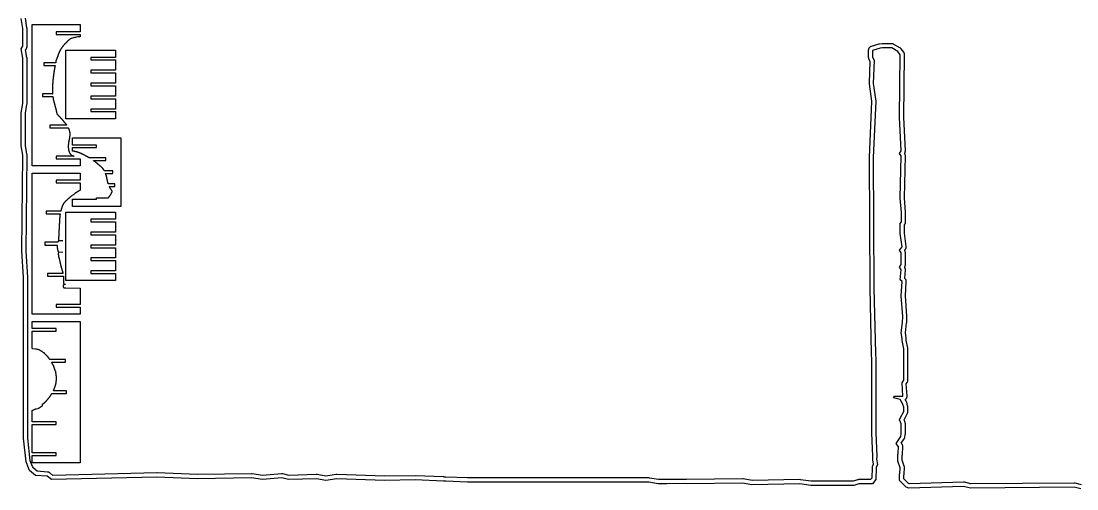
# Model space of a CAD drawing. Header units: metres. Extents: x 482 to 5519, y 355 to 1981.
# Drawn here: x 490 to 1741, y 418 to 973 of the extents above; entities that cross this region are included whole.
import ezdxf

# ---------------------------------------------------------------- set-up
doc = ezdxf.new("R2010")
doc.units = ezdxf.units.M
for name, color, linetype in [('PLACED', 7, 'Continuous'), ('SHEET', 7, 'Continuous'), ('USABLE', 7, 'Continuous')]:
    doc.layers.add(name, color=color, linetype=linetype)

msp = doc.modelspace()

# ---------------------------------------------------------------- linework, layer by layer
at = {"layer": 'PLACED'}
for points in [[(503, 801.1), (503, 968.7), (560, 968.7), (560, 960.3), (531.5, 960.3), (531.5, 957.2), (560, 957.2), (560, 954.4), (559, 954.4), (557.1, 954.1), (555.7, 953.9), (554.3, 953.6), (553.3, 953.4), (552.4, 953.2), (551.5, 952.9), (550.5, 952.7), (549.8, 952.4), (549.2, 952.2), (548.7, 952), (548.3, 951.7), (547.9, 951.5), (547.5, 951.2), (547.2, 951), (546.9, 950.8), (546.6, 950.5), (546.4, 950.3), (546.1, 950), (545.9, 949.8), (545.6, 949.6), (545.4, 949.3), (545.1, 949.1), (544.9, 948.8), (544.6, 948.6), (544.4, 948.4), (544.1, 948.1), (543.9, 947.9), (543.6, 947.6), (543.4, 947.4), (543.2, 947.2), (542.9, 946.9), (542.7, 946.7), (542.5, 946.4), (542.2, 946.2), (542, 946), (541.8, 945.7), (541.6, 945.5), (541.4, 945.2), (541.2, 945), (540.9, 944.8), (540.7, 944.5), (540.5, 944.3), (540.3, 944), (540.1, 943.8), (539.9, 943.6), (539.7, 943.3), (539.5, 943.1), (539.3, 942.8), (539.1, 942.6), (539, 942.4), (538.8, 942.1), (538.6, 941.9), (538.4, 941.6), (538.2, 941.4), (538.1, 941.2), (537.9, 940.9), (537.7, 940.7), (537.5, 940.4), (537.4, 940.2), (537.2, 940), (537, 939.7), (536.9, 939.5), (536.7, 939.2), (536.6, 939), (536.4, 938.8), (536.3, 938.5), (536.2, 938.3), (536.1, 938), (536, 937.8), (535.8, 937.6), (535.7, 937.3), (535.6, 937.1), (535.5, 936.8), (535.4, 936.6), (535.3, 936.4), (535.2, 936.1), (535.1, 935.9), (535, 935.6), (534.9, 935.4), (534.8, 935.2), (534.7, 934.9), (534.6, 934.7), (534.5, 934.4), (534.4, 934.2), (534.3, 934), (534.2, 933.7), (534.1, 933.5), (534.1, 933.2), (534, 933), (533.9, 932.8), (533.8, 932.5), (533.7, 932.3), (533.6, 932), (533.6, 931.8), (533.5, 931.6), (533.4, 931.3), (533.3, 931.1), (533.2, 930.8), (533.1, 930.6), (533, 930.4), (533, 930.1), (532.9, 929.9), (532.8, 929.6), (532.7, 929.4), (532.6, 929.2), (532.5, 928.9), (532.4, 928.7), (532.3, 928.4), (532.2, 928.2), (532.1, 928), (532, 927.7), (531.9, 927.5), (531.8, 927.2), (531.7, 927), (531.6, 926.8), (531.5, 926.5), (531.4, 926.3), (531.3, 926), (531.2, 925.8), (531.1, 925.6), (531.1, 925.3), (531.1, 925.1), (531.1, 924.8), (531.2, 924.6), (531.2, 924.4), (531.2, 924.1), (531.2, 923.9), (531.1, 923.6), (531.1, 923.4), (531.1, 923.4), (516.8, 923.4), (516.8, 920.3), (530.3, 920.3), (530.3, 920), (530.2, 919.8), (530.2, 919.6), (530.1, 919.3), (530.1, 919.1), (530, 918.9), (530, 918.6), (529.9, 918.4), (529.9, 918.1), (529.8, 917.9), (529.8, 917.7), (529.7, 917.4), (529.7, 917.2), (529.6, 916.9), (529.6, 916.7), (529.6, 916.5), (529.5, 916.2), (529.5, 916), (529.4, 915.7), (529.4, 915.5), (529.3, 915.3), (529.3, 915), (529.3, 914.8), (529.2, 914.5), (529.2, 914.3), (529.1, 914.1), (529.1, 913.8), (529, 913.6), (529, 913.3), (529, 913.1), (528.9, 912.9), (528.9, 912.6), (528.9, 912.4), (528.8, 912.1), (528.8, 911.9), (528.8, 911.7), (528.7, 911.4), (528.7, 911.2), (528.7, 910.9), (528.6, 910.7), (528.6, 910.5), (528.6, 910.2), (528.5, 910), (528.5, 909.7), (528.5, 909.5), (528.4, 909.3), (528.4, 909), (528.4, 908.8), (528.3, 908.5), (528.3, 908.3), (528.3, 908.1), (528.2, 907.8), (528.2, 907.6), (528.2, 907.3), (528.1, 907.1), (528.1, 906.9), (528.1, 906.6), (528.1, 906.4), (528, 906.1), (528, 905.9), (528, 905.7), (527.9, 905.4), (527.9, 905.2), (527.9, 904.9), (527.9, 904.7), (527.8, 904.5), (527.8, 904.2), (527.8, 904), (527.8, 903.7), (527.8, 903.5), (527.7, 903.3), (527.7, 903), (527.7, 902.8), (527.7, 902.5), (527.6, 902.3), (527.6, 902.1), (527.6, 901.8), (527.6, 901.6), (527.6, 901.3), (527.6, 901.1), (527.5, 900.9), (527.5, 900.6), (527.5, 900.4), (527.5, 900.1), (527.5, 899.9), (527.5, 899.7), (527.4, 899.4), (527.4, 899.2), (527.4, 898.9), (527.4, 898.7), (527.3, 898.5), (527.3, 898.2), (527.3, 898), (527.2, 897.7), (527.2, 897.5), (527.2, 897.3), (527.1, 897), (527.1, 896.8), (527.1, 896.5), (527.1, 896.3), (527.1, 896.1), (527.1, 895.8), (527.2, 895.6), (527.2, 895.3), (527.2, 895.1), (527.2, 894.9), (527.2, 894.6), (527.2, 894.4), (527.2, 894.1), (527.2, 893.9), (527.2, 893.7), (527.2, 893.4), (527.2, 893.2), (527.2, 892.9), (527.2, 892.7), (527.2, 892.5), (527.2, 892.2), (527.2, 892), (527.2, 891.7), (527.2, 891.5), (527.2, 891.3), (527.2, 891), (527.2, 890.8), (527.2, 890.5), (527.2, 890.3), (527.2, 890.1), (527.2, 889.8), (527.2, 889.6), (527.2, 889.3), (527.2, 889.1), (527.2, 888.9), (527.2, 888.6), (527.3, 888.4), (527.3, 888.1), (527.3, 887.9), (527.3, 887.7), (527.3, 887.4), (527.3, 887.2), (527.3, 886.9), (527.3, 886.7), (527.4, 886.5), (515.2, 886.5), (515.2, 883.3), (527.6, 883.3), (527.7, 883.1), (527.7, 882.9), (527.7, 882.6), (527.7, 882.4), (527.8, 882.1), (527.8, 881.9), (527.8, 881.7), (527.9, 881.4), (527.9, 881.2), (528, 880.9), (528, 880.7), (528.1, 880.5), (528.1, 880.2), (528.1, 880), (528.2, 879.7), (528.2, 879.5), (528.3, 879.3), (528.3, 879), (528.4, 878.8), (528.5, 878.5), (528.5, 878.3), (528.6, 878.1), (528.6, 877.8), (528.7, 877.6), (528.7, 877.3), (528.8, 877.1), (528.8, 876.9), (528.9, 876.6), (528.9, 876.4), (529, 876.2), (529.1, 875.9), (529.1, 875.7), (529.2, 875.4), (529.3, 875.2), (529.4, 875), (529.4, 874.7), (529.5, 874.5), (529.6, 874.2), (529.6, 874), (529.7, 873.8), (529.8, 873.5), (529.9, 873.3), (529.9, 873), (530, 872.8), (530.1, 872.6), (530.1, 872.3), (530.2, 872.1), (530.3, 871.8), (530.3, 871.6), (530.4, 871.4), (530.5, 871.1), (530.5, 870.9), (530.6, 870.6), (530.7, 870.4), (530.7, 870.2), (530.8, 869.9), (530.9, 869.7), (530.9, 869.4), (531, 869.2), (531, 869), (531.1, 868.7), (531.2, 868.5), (531.2, 868.2), (531.3, 868), (531.3, 867.8), (531.4, 867.5), (531.4, 867.3), (531.5, 867), (531.5, 866.8), (531.6, 866.6), (531.7, 866.3), (531.7, 866.1), (531.8, 865.8), (531.8, 865.6), (531.9, 865.4), (531.9, 865.1), (532, 864.9), (532, 864.6), (532.1, 864.4), (532.2, 864.2), (532.2, 863.9), (532.3, 863.7), (532.3, 863.4), (532.4, 863.2), (532.5, 863), (532.6, 862.7), (532.8, 862.5), (533, 862.2), (533.2, 862), (533.4, 861.8), (533.7, 861.5), (533.9, 861.3), (534.1, 861), (534.4, 860.8), (534.6, 860.6), (534.8, 860.3), (535.1, 860.1), (535.3, 859.8), (535.5, 859.6), (535.7, 859.4), (535.9, 859.1), (536.2, 858.9), (536.4, 858.6), (536.6, 858.4), (536.8, 858.2), (537, 857.9), (537.3, 857.7), (537.5, 857.4), (537.7, 857.2), (537.9, 857), (538.1, 856.7), (538.3, 856.5), (538.5, 856.2), (538.8, 856), (539, 855.8), (539.2, 855.5), (539.4, 855.3), (539.6, 855), (539.8, 854.8), (540, 854.6), (540.2, 854.3), (540.4, 854.1), (540.6, 853.8), (540.8, 853.6), (541, 853.4), (541.2, 853.1), (541.4, 852.9), (541.6, 852.6), (541.7, 852.4), (541.9, 852.2), (542.1, 851.9), (542.3, 851.7), (542.5, 851.4), (542.7, 851.2), (542.9, 851), (543.1, 850.7), (543.3, 850.5), (543.4, 850.2), (543.6, 850), (543.8, 849.8), (543.9, 849.6), (524, 849.6), (524, 846.4), (545.8, 846.4), (545.8, 846.4), (545.9, 846.2), (546, 845.9), (546.1, 845.7), (546.2, 845.4), (546.3, 845.2), (546.5, 845), (546.6, 844.7), (546.6, 844.5), (546.7, 844.2), (546.8, 844), (546.9, 843.8), (547, 843.5), (547.1, 843.3), (547.1, 843), (547.2, 842.8), (547.3, 842.6), (547.3, 842.3), (547.4, 842.1), (547.4, 841.8), (547.5, 841.6), (547.5, 841.4), (547.5, 841.1), (547.6, 840.9), (547.6, 840.6), (547.6, 840.4), (547.7, 840.2), (547.7, 839.9), (547.7, 839.7), (547.7, 839.4), (547.7, 839.2), (547.7, 839), (547.7, 838.7), (547.7, 838.5), (547.7, 838.2), (547.7, 838), (547.7, 837.8), (547.7, 837.5), (547.7, 837.3), (547.6, 837), (547.6, 836.8), (547.6, 836.6), (547.6, 836.3), (547.5, 836.1), (547.5, 835.8), (547.5, 835.6), (547.4, 835.4), (547.4, 835.1), (547.4, 834.9), (547.3, 834.6), (547.3, 834.4), (547.2, 834.2), (547.2, 833.9), (547.2, 833.7), (547.1, 833.5), (547.1, 833.2), (547, 833), (547, 832.7), (546.9, 832.5), (546.9, 832.3), (546.8, 832), (546.8, 831.8), (546.7, 831.5), (546.7, 831.3), (546.7, 831.1), (546.6, 830.8), (546.6, 830.6), (546.5, 830.3), (546.5, 830.1), (546.4, 829.9), (546.4, 829.6), (546.3, 829.4), (546.3, 829.1), (546.3, 828.9), (546.2, 828.7), (546.2, 828.4), (546.2, 828.2), (546.1, 827.9), (546.1, 827.7), (546.1, 827.5), (546, 827.2), (546, 827), (546, 826.7), (546, 826.5), (545.9, 826.3), (545.9, 826), (545.9, 825.8), (545.9, 825.5), (545.9, 825.3), (545.9, 825.1), (545.9, 824.8), (545.9, 824.6), (545.9, 824.3), (545.9, 824.1), (545.9, 823.9), (545.9, 823.6), (545.9, 823.4), (545.9, 823.1), (545.9, 822.9), (545.9, 822.7), (545.9, 822.4), (546, 822.2), (546, 821.9), (546, 821.7), (546, 821.5), (546.1, 821.2), (546.1, 821), (546.2, 820.7), (546.2, 820.5), (546.2, 820.3), (546.3, 820), (546.3, 819.8), (546.4, 819.5), (546.5, 819.3), (546.5, 819.1), (546.6, 818.8), (546.7, 818.6), (546.7, 818.3), (546.8, 818.1), (546.9, 817.9), (547, 817.6), (547.1, 817.4), (547.2, 817.1), (547.3, 816.9), (547.4, 816.7), (547.6, 816.4), (547.7, 816.2), (547.9, 815.9), (548.1, 815.7), (548.2, 815.5), (548.4, 815.2), (548.6, 815), (548.8, 814.7), (549.1, 814.5), (549.3, 814.3), (549.6, 814), (550, 813.8), (550.3, 813.5), (550.7, 813.3), (551.3, 813.1), (551.9, 812.8), (552.8, 812.6), (531.5, 812.6), (531.5, 809.5), (560, 809.5), (560, 801.1), (503, 801.1)], [(602, 857.1), (543, 857.1), (543, 938.4), (602, 938.4), (602, 929.9), (572.5, 929.9), (572.5, 926.8), (602, 926.8), (602, 914.6), (572.5, 914.6), (572.5, 911.5), (602, 911.5), (602, 899.3), (572.5, 899.3), (572.5, 896.1), (602, 896.1), (602, 884), (572.5, 884), (572.5, 880.8), (602, 880.8), (602, 868.6), (572.5, 868.6), (572.5, 865.5), (602, 865.5), (602, 857.1)], [(608, 753.1), (551, 753.1), (551, 761.5), (579.5, 761.5), (579.5, 763.3), (593.3, 763.3), (593.4, 763.4), (593.5, 763.5), (593.6, 763.6), (593.7, 763.8), (593.8, 763.9), (593.9, 764), (594, 764.1), (594.1, 764.2), (594.2, 764.3), (594.3, 764.5), (594.4, 764.6), (594.5, 764.7), (594.6, 764.8), (594.7, 764.9), (594.8, 765), (594.8, 765.2), (594.9, 765.3), (595, 765.4), (595.1, 765.5), (595.2, 765.6), (595.3, 765.7), (595.4, 765.9), (595.5, 766), (595.5, 766.1), (595.6, 766.2), (595.7, 766.3), (595.8, 766.4), (595.8, 766.6), (595.9, 766.7), (596, 766.8), (596.1, 766.9), (596.1, 767), (596.2, 767.1), (596.3, 767.3), (596.4, 767.4), (596.4, 767.5), (596.5, 767.6), (596.5, 767.7), (596.6, 767.8), (596.7, 768), (596.7, 768.1), (596.8, 768.2), (596.9, 768.3), (596.9, 768.4), (597, 768.5), (597, 768.7), (597.1, 768.8), (597.2, 768.9), (597.2, 769), (597.3, 769.1), (597.3, 769.2), (597.4, 769.3), (597.4, 769.5), (597.5, 769.6), (597.6, 769.7), (597.6, 769.8), (597.7, 769.9), (597.7, 770), (597.8, 770.2), (597.8, 770.3), (597.9, 770.4), (597.9, 770.5), (597.9, 770.6), (597.9, 770.7), (598, 770.9), (598, 771), (597.9, 771.1), (597.9, 771.2), (597.9, 771.3), (597.9, 771.4), (597.8, 771.6), (597.7, 771.7), (597.7, 771.8), (597.6, 771.9), (597.5, 772), (597.4, 772.1), (597.3, 772.3), (597.2, 772.4), (597.1, 772.5), (597.1, 772.6), (597, 772.7), (596.9, 772.8), (596.8, 773), (596.7, 773.1), (596.6, 773.2), (596.6, 773.3), (596.5, 773.4), (596.4, 773.5), (596.3, 773.7), (596.3, 773.8), (596.2, 773.9), (596.1, 774), (596.1, 774.1), (596, 774.2), (595.9, 774.3), (595.8, 774.5), (595.7, 774.6), (595.7, 774.7), (595.6, 774.8), (595.5, 774.9), (595.5, 775), (595.4, 775.2), (595.3, 775.3), (595.3, 775.4), (595.2, 775.5), (595.2, 775.6), (595.1, 775.7), (595.1, 775.9), (595, 776), (595, 776.1), (594.9, 776.2), (594.8, 776.3), (594.8, 776.4), (594.7, 776.6), (594.7, 776.7), (594.6, 776.8), (594.6, 776.8), (600.9, 776.8), (600.9, 780), (593.3, 780), (593.3, 780), (593.3, 780.2), (593.2, 780.3), (593.2, 780.4), (593.2, 780.5), (593.1, 780.6), (593.1, 780.7), (593, 780.9), (593, 781), (593, 781.1), (592.9, 781.2), (592.9, 781.3), (592.9, 781.4), (592.8, 781.6), (592.8, 781.7), (592.8, 781.8), (592.7, 781.9), (592.7, 782), (592.7, 782.1), (592.6, 782.3), (592.6, 782.4), (592.6, 782.5), (592.6, 782.6), (592.5, 782.7), (592.5, 782.8), (592.5, 783), (592.4, 783.1), (592.4, 783.2), (592.4, 783.3), (592.3, 783.4), (592.3, 783.5), (592.3, 783.7), (592.3, 783.8), (592.2, 783.9), (592.2, 784), (592.2, 784.1), (592.2, 784.2), (592.1, 784.4), (592.1, 784.5), (592.1, 784.6), (592.1, 784.7), (592, 784.8), (592, 784.9), (592, 785), (592, 785.2), (591.9, 785.3), (591.9, 785.4), (591.9, 785.5), (591.9, 785.6), (591.8, 785.7), (591.8, 785.9), (591.8, 786), (591.8, 786.1), (591.7, 786.2), (591.7, 786.3), (591.7, 786.4), (591.7, 786.6), (591.6, 786.7), (591.6, 786.8), (591.6, 786.9), (591.6, 787), (591.5, 787.1), (591.5, 787.3), (591.5, 787.4), (591.5, 787.5), (591.4, 787.6), (591.4, 787.7), (591.4, 787.8), (591.4, 788), (591.3, 788.1), (591.3, 788.2), (591.3, 788.3), (591.2, 788.4), (591.2, 788.5), (591.2, 788.7), (591.2, 788.8), (591.1, 788.9), (591.1, 789), (591.1, 789.1), (591, 789.2), (591, 789.4), (591, 789.5), (591, 789.6), (590.9, 789.7), (590.9, 789.8), (590.9, 789.9), (590.8, 790.1), (590.8, 790.2), (590.8, 790.3), (590.7, 790.4), (590.7, 790.5), (590.7, 790.6), (590.6, 790.7), (590.6, 790.9), (590.6, 791), (590.5, 791.1), (590.5, 791.2), (590.4, 791.3), (590.4, 791.4), (590.4, 791.6), (590.3, 791.7), (590.3, 791.8), (590.2, 791.9), (590.2, 792), (590.2, 792.1), (598.7, 792.1), (598.7, 795.3), (588.8, 795.3), (588.7, 795.4), (588.6, 795.5), (588.5, 795.6), (588.5, 795.7), (588.4, 795.9), (588.3, 796), (588.3, 796.1), (588.2, 796.2), (588.1, 796.3), (588, 796.4), (588, 796.6), (587.9, 796.7), (587.8, 796.8), (587.7, 796.9), (587.6, 797), (587.6, 797.1), (587.5, 797.3), (587.4, 797.4), (587.3, 797.5), (587.2, 797.6), (587.1, 797.7), (587, 797.8), (586.9, 798), (586.8, 798.1), (586.7, 798.2), (586.6, 798.3), (586.5, 798.4), (586.4, 798.5), (586.3, 798.7), (586.2, 798.8), (586, 798.9), (585.9, 799), (585.8, 799.1), (585.7, 799.2), (585.5, 799.4), (585.4, 799.5), (585.3, 799.6), (585.2, 799.7), (585.1, 799.8), (585, 799.9), (584.8, 800.1), (584.7, 800.2), (584.6, 800.3), (584.4, 800.4), (584.3, 800.5), (584.2, 800.6), (584, 800.8), (583.9, 800.9), (583.8, 801), (583.7, 801.1), (583.5, 801.2), (583.4, 801.3), (583.3, 801.4), (583.1, 801.6), (583, 801.7), (582.9, 801.8), (582.7, 801.9), (582.6, 802), (582.4, 802.1), (582.3, 802.3), (582.2, 802.4), (582, 802.5), (581.9, 802.6), (581.7, 802.7), (581.6, 802.8), (581.5, 803), (581.3, 803.1), (581.2, 803.2), (581, 803.3), (580.9, 803.4), (580.8, 803.5), (580.6, 803.7), (580.5, 803.8), (580.3, 803.9), (580.2, 804), (580, 804.1), (579.9, 804.2), (579.7, 804.4), (579.6, 804.5), (579.4, 804.6), (579.3, 804.7), (579.1, 804.8), (579, 804.9), (578.8, 805.1), (578.6, 805.2), (578.5, 805.3), (578.3, 805.4), (578.2, 805.5), (578, 805.6), (577.9, 805.8), (577.7, 805.9), (577.6, 806), (577.4, 806.1), (577.3, 806.2), (577.1, 806.3), (577, 806.4), (576.8, 806.6), (576.6, 806.7), (576.5, 806.8), (576.3, 806.9), (576.1, 807), (576, 807.1), (575.9, 807.3), (575.7, 807.4), (575.6, 807.5), (590.6, 807.5), (590.6, 810.6), (570.7, 810.6), (570.7, 810.6), (570.5, 810.8), (570.3, 810.9), (570.1, 811), (569.9, 811.1), (569.7, 811.2), (569.5, 811.3), (569.3, 811.5), (569.1, 811.6), (568.9, 811.7), (568.8, 811.8), (568.6, 811.9), (568.4, 812), (568.2, 812.1), (568, 812.3), (567.8, 812.4), (567.6, 812.5), (567.4, 812.6), (567.1, 812.7), (566.9, 812.8), (566.7, 813), (566.5, 813.1), (566.3, 813.2), (566.1, 813.3), (565.9, 813.4), (565.6, 813.5), (565.4, 813.7), (565.2, 813.8), (565, 813.9), (564.7, 814), (564.5, 814.1), (564.3, 814.2), (564.1, 814.4), (563.8, 814.5), (563.6, 814.6), (563.4, 814.7), (563.1, 814.8), (562.9, 814.9), (562.6, 815.1), (562.3, 815.2), (562.1, 815.3), (561.9, 815.4), (561.6, 815.5), (561.4, 815.6), (561.1, 815.8), (560.9, 815.9), (560.6, 816), (560.3, 816.1), (560.1, 816.2), (559.9, 816.3), (559.7, 816.5), (559.5, 816.6), (559.2, 816.7), (558.9, 816.8), (558.6, 816.9), (558.1, 817), (557.6, 817.1), (557.3, 817.3), (556.9, 817.4), (556.6, 817.5), (556.2, 817.6), (555.9, 817.7), (555.5, 817.8), (555, 818), (554.5, 818.1), (554.1, 818.2), (553.6, 818.3), (553.2, 818.4), (552.7, 818.5), (552, 818.7), (551.4, 818.8), (551, 818.8), (551, 822.8), (579.5, 822.8), (579.5, 825.9), (551, 825.9), (551, 834.4), (608, 834.4), (608, 753.1)], [(503, 625.1), (503, 792.7), (560, 792.7), (560, 784.3), (531.5, 784.3), (531.5, 781.2), (560, 781.2), (560, 772.3), (559.7, 772.1), (559.2, 771.9), (558.8, 771.6), (558.3, 771.4), (557.9, 771.2), (557.5, 770.9), (557.1, 770.7), (556.7, 770.4), (556.3, 770.2), (556, 770), (555.6, 769.7), (555.3, 769.5), (554.9, 769.2), (554.6, 769), (554.2, 768.8), (553.9, 768.5), (553.6, 768.3), (553.3, 768), (553, 767.8), (552.7, 767.6), (552.3, 767.3), (552, 767.1), (551.7, 766.8), (551.4, 766.6), (551.1, 766.4), (550.7, 766.1), (550.4, 765.9), (550.1, 765.6), (549.8, 765.4), (549.5, 765.2), (549.2, 764.9), (548.9, 764.7), (548.6, 764.4), (548.3, 764.2), (548, 764), (547.8, 763.7), (547.5, 763.5), (547.2, 763.2), (546.9, 763), (546.6, 762.8), (546.3, 762.5), (546.1, 762.3), (545.8, 762), (545.5, 761.8), (545.3, 761.6), (545, 761.3), (544.7, 761.1), (544.5, 760.8), (544.2, 760.6), (543.9, 760.4), (543.7, 760.1), (543.4, 759.9), (543.1, 759.6), (542.9, 759.4), (542.6, 759.2), (542.4, 758.9), (542.2, 758.7), (542, 758.4), (541.7, 758.2), (541.5, 758), (541.3, 757.7), (541.1, 757.5), (540.9, 757.2), (540.8, 757), (540.6, 756.8), (540.4, 756.5), (540.3, 756.3), (540.1, 756), (539.9, 755.8), (539.8, 755.6), (539.7, 755.3), (539.5, 755.1), (539.4, 754.8), (539.3, 754.6), (539.2, 754.4), (539, 754.1), (538.9, 753.9), (538.8, 753.6), (538.7, 753.4), (538.7, 753.2), (538.6, 752.9), (538.5, 752.7), (538.4, 752.4), (538.3, 752.2), (538.2, 752), (538.1, 751.7), (538.1, 751.5), (538, 751.2), (537.9, 751), (537.8, 750.8), (537.8, 750.5), (537.7, 750.3), (537.6, 750), (537.5, 749.8), (537.5, 749.6), (537.4, 749.3), (537.3, 749.1), (537.3, 748.8), (537.2, 748.6), (537.1, 748.4), (537.1, 748.1), (537, 747.9), (536.9, 747.6), (536.9, 747.4), (536.9, 747.4), (519.8, 747.4), (519.8, 744.3), (536.3, 744.3), (536.2, 744), (536.2, 743.8), (536.1, 743.6), (536.1, 743.3), (536.1, 743.1), (536, 742.9), (536, 742.6), (536, 742.4), (535.9, 742.1), (535.9, 741.9), (535.9, 741.7), (535.9, 741.4), (535.8, 741.2), (535.8, 740.9), (535.8, 740.7), (535.8, 740.5), (535.7, 740.2), (535.7, 740), (535.7, 739.7), (535.7, 739.5), (535.6, 739.3), (535.6, 739), (535.6, 738.8), (535.6, 738.5), (535.6, 738.3), (535.6, 738.1), (535.5, 737.8), (535.5, 737.6), (535.5, 737.3), (535.5, 737.1), (535.5, 736.9), (535.5, 736.6), (535.4, 736.4), (535.4, 736.1), (535.4, 735.9), (535.4, 735.7), (535.4, 735.4), (535.4, 735.2), (535.4, 734.9), (535.3, 734.7), (535.3, 734.5), (535.3, 734.2), (535.3, 734), (535.3, 733.7), (535.3, 733.5), (535.3, 733.3), (535.3, 733), (535.2, 732.8), (535.2, 732.5), (535.2, 732.3), (535.2, 732.1), (535.2, 731.8), (535.2, 731.6), (535.2, 731.3), (535.2, 731.1), (535.1, 730.9), (535.1, 730.6), (535.1, 730.4), (535.1, 730.1), (535.1, 729.9), (535.1, 729.7), (535.1, 729.4), (535.1, 729.2), (535, 728.9), (535, 728.7), (535, 728.5), (535, 728.2), (535, 728), (535, 727.7), (535, 727.5), (535, 727.3), (535, 727), (534.9, 726.8), (534.9, 726.5), (534.9, 726.3), (534.9, 726.1), (534.9, 725.8), (534.9, 725.6), (534.8, 725.3), (534.8, 725.1), (534.8, 724.9), (534.7, 724.6), (534.7, 724.4), (534.7, 724.1), (534.6, 723.9), (534.6, 723.7), (534.6, 723.4), (534.6, 723.2), (534.6, 722.9), (534.6, 722.7), (534.6, 722.5), (534.6, 722.2), (534.7, 722), (534.7, 721.7), (534.7, 721.5), (534.7, 721.3), (534.7, 721), (534.7, 720.8), (534.7, 720.5), (534.7, 720.3), (534.7, 720.1), (534.7, 719.8), (534.6, 719.6), (534.6, 719.3), (534.6, 719.1), (534.6, 718.9), (534.6, 718.6), (534.6, 718.4), (534.6, 718.1), (534.6, 717.9), (534.6, 717.7), (534.6, 717.4), (534.6, 717.2), (534.5, 716.9), (534.5, 716.7), (534.5, 716.5), (534.5, 716.2), (534.5, 716), (534.5, 715.7), (534.5, 715.5), (534.5, 715.3), (534.5, 715), (534.5, 714.8), (534.5, 714.5), (534.5, 714.3), (534.4, 714.1), (534.4, 713.8), (534.4, 713.6), (534.4, 713.3), (534.4, 713.1), (534.4, 712.9), (534.6, 712.6), (539.5, 712.4), (534.1, 712.1), (534, 711.9), (534, 711.7), (533.9, 711.4), (533.8, 711.2), (533.7, 710.9), (533.7, 710.7), (533.6, 710.5), (518.1, 710.5), (518.1, 707.3), (533, 707.3), (533, 707.1), (532.9, 706.9), (532.9, 706.6), (532.9, 706.4), (532.9, 706.1), (532.9, 705.9), (532.8, 705.7), (532.8, 705.4), (532.8, 705.2), (532.8, 704.9), (532.8, 704.7), (532.9, 704.5), (532.9, 704.2), (532.9, 704), (532.9, 703.7), (532.9, 703.5), (532.9, 703.3), (533, 703), (533, 702.8), (533.1, 702.5), (533.1, 702.3), (533.1, 702.1), (533.2, 701.8), (533.3, 701.6), (533.3, 701.3), (533.4, 701.1), (533.5, 700.9), (533.5, 700.6), (533.6, 700.4), (533.7, 700.2), (533.8, 699.9), (533.9, 699.7), (534, 699.4), (534.2, 699.2), (539.5, 699), (539.5, 698.7), (534.3, 698.5), (534.2, 698.2), (534.1, 698), (534.1, 697.8), (534.1, 697.5), (534.1, 697.3), (534.1, 697), (534.1, 696.8), (534.1, 696.6), (534.1, 696.3), (534.1, 696.1), (534.1, 695.8), (534.2, 695.6), (534.2, 695.4), (534.2, 695.1), (534.2, 694.9), (534.3, 694.6), (534.3, 694.4), (534.3, 694.2), (534.4, 693.9), (534.4, 693.7), (534.5, 693.4), (534.5, 693.2), (534.6, 693), (534.7, 692.7), (534.7, 692.5), (534.8, 692.2), (534.8, 692), (534.9, 691.8), (535, 691.5), (535, 691.3), (535.1, 691), (535.1, 690.8), (535.2, 690.6), (535.2, 690.3), (535.3, 690.1), (535.4, 689.8), (535.4, 689.6), (535.5, 689.4), (535.5, 689.1), (535.6, 688.9), (535.6, 688.6), (535.7, 688.4), (535.7, 688.2), (535.8, 687.9), (535.8, 687.7), (535.9, 687.4), (535.9, 687.2), (536, 687), (536, 686.7), (536.1, 686.5), (536.1, 686.2), (536.2, 686), (536.2, 685.8), (536.3, 685.5), (536.4, 685.3), (536.4, 685), (536.5, 684.8), (536.5, 684.6), (536.6, 684.3), (536.7, 684.1), (536.7, 683.8), (536.8, 683.6), (536.8, 683.4), (536.9, 683.1), (537, 682.9), (537, 682.6), (537.1, 682.4), (537.1, 682.2), (537.2, 681.9), (537.3, 681.7), (537.4, 681.4), (537.4, 681.2), (537.5, 681), (537.6, 680.7), (537.6, 680.5), (537.7, 680.2), (537.8, 680), (537.8, 679.8), (537.9, 679.5), (538, 679.3), (538.1, 679), (538.1, 678.8), (538.2, 678.6), (538.3, 678.3), (538.3, 678.1), (538.4, 677.8), (538.5, 677.6), (538.6, 677.4), (538.6, 677.1), (538.7, 676.9), (538.7, 676.6), (538.8, 676.4), (538.9, 676.2), (538.9, 675.9), (539, 675.7), (539, 675.4), (539.1, 675.2), (539.2, 675), (539.2, 674.7), (539.3, 674.5), (539.4, 674.2), (539.4, 674), (539.5, 673.8), (539.5, 673.6), (521.4, 673.6), (521.4, 670.4), (540, 670.4), (540, 670.4), (540.1, 670.2), (540.1, 669.9), (540.1, 669.7), (540.1, 669.4), (540.2, 669.2), (540.2, 669), (540.2, 668.7), (540.3, 668.5), (540.3, 668.2), (540.3, 668), (540.3, 667.8), (540.3, 667.5), (540.3, 667.3), (540.4, 667), (540.4, 666.8), (540.4, 666.6), (540.4, 666.3), (540.4, 666.1), (540.4, 665.8), (540.4, 665.6), (540.4, 665.4), (540.4, 665.1), (540.4, 664.9), (540.4, 664.6), (540.4, 664.4), (540.4, 664.2), (540.4, 663.9), (540.4, 663.7), (540.4, 663.4), (540.4, 663.2), (540.4, 663), (540.4, 662.7), (540.3, 662.5), (540.3, 662.2), (540.3, 662), (540.3, 661.8), (540.3, 661.5), (541, 661.3), (542.3, 661), (542.3, 660.8), (542.3, 660.6), (540.2, 660.3), (540.1, 660.1), (540.1, 659.8), (540.1, 659.6), (540, 659.4), (540, 659.1), (540, 658.9), (539.9, 658.6), (539.9, 658.4), (539.9, 658.2), (539.9, 657.9), (539.9, 657.7), (540, 657.5), (540.1, 657.2), (540.2, 657), (540.6, 656.7), (543.1, 656.5), (560, 656.3), (560, 636.6), (531.5, 636.6), (531.5, 633.5), (560, 633.5), (560, 625.1), (503, 625.1)], [(602, 665.1), (543, 665.1), (543, 746.4), (602, 746.4), (602, 737.9), (572.5, 737.9), (572.5, 734.8), (602, 734.8), (602, 722.6), (572.5, 722.6), (572.5, 719.5), (602, 719.5), (602, 707.3), (572.5, 707.3), (572.5, 704.1), (602, 704.1), (602, 692), (572.5, 692), (572.5, 688.8), (602, 688.8), (602, 676.6), (572.5, 676.6), (572.5, 673.5), (602, 673.5), (602, 665.1)], [(560, 449.1), (503, 449.1), (503, 457.5), (531.5, 457.5), (531.5, 460.6), (503, 460.6), (503, 494.4), (531.5, 494.4), (531.5, 497.6), (503, 497.6), (503, 511), (503.5, 511.2), (503.7, 511.4), (504.7, 511.7), (505.2, 511.9), (505.8, 512.2), (506.3, 512.4), (506.8, 512.6), (507.2, 512.9), (507.7, 513.1), (510.1, 513.4), (510.5, 513.6), (510.9, 513.8), (511.3, 514.1), (511.7, 514.3), (512.1, 514.6), (512.4, 514.8), (512.8, 515), (513.2, 515.3), (513.5, 515.5), (513.9, 515.8), (514.2, 516), (514.5, 516.2), (514.9, 516.5), (515.2, 516.7), (515.4, 517), (515.4, 517.2), (515.5, 517.4), (515.5, 517.7), (515.5, 517.9), (515.5, 518.2), (515.5, 518.4), (515.5, 518.6), (515.5, 518.9), (516.4, 519.1), (516.7, 519.4), (517, 519.6), (517.3, 519.8), (517.6, 520.1), (517.8, 520.3), (518.1, 520.6), (518.3, 520.8), (518.5, 521), (518.8, 521.3), (519, 521.5), (519.3, 521.8), (519.5, 522), (519.7, 522.2), (519.9, 522.5), (520.1, 522.7), (520.4, 523), (520.6, 523.2), (520.8, 523.4), (521, 523.7), (521.2, 523.9), (521.4, 524.2), (521.6, 524.4), (521.8, 524.6), (522, 524.9), (522.2, 525.1), (522.4, 525.3), (522.6, 525.6), (522.8, 525.8), (523, 526.1), (523.2, 526.3), (523.3, 526.5), (523.5, 526.8), (523.7, 527), (523.9, 527.3), (524, 527.5), (524.2, 527.7), (524.4, 528), (524.5, 528.2), (524.7, 528.5), (524.9, 528.7), (525, 528.9), (525.2, 529.2), (525.3, 529.4), (525.5, 529.7), (525.6, 529.9), (525.8, 530.1), (525.9, 530.4), (526.1, 530.6), (526.2, 530.9), (526.4, 531.1), (526.5, 531.3), (543.7, 531.3), (543.7, 534.5), (528.2, 534.5), (528.3, 534.7), (528.5, 534.9), (528.6, 535.2), (528.7, 535.4), (528.8, 535.7), (528.9, 535.9), (529, 536.1), (529.1, 536.4), (529.2, 536.6), (529.3, 536.9), (529.4, 537.1), (529.5, 537.3), (529.6, 537.6), (529.7, 537.8), (529.8, 538.1), (529.9, 538.3), (529.9, 538.5), (530, 538.8), (530.1, 539), (530.2, 539.3), (530.3, 539.5), (530.3, 539.7), (530.4, 540), (530.5, 540.2), (530.6, 540.5), (530.7, 540.7), (530.8, 540.9), (530.8, 541.2), (530.9, 541.4), (531, 541.7), (531, 541.9), (531.1, 542.1), (531.1, 542.4), (531.2, 542.6), (531.3, 542.9), (531.3, 543.1), (531.4, 543.3), (531.4, 543.6), (531.5, 543.8), (531.5, 544.1), (531.5, 544.3), (531.6, 544.5), (531.6, 544.8), (531.6, 545), (531.7, 545.3), (531.7, 545.5), (531.7, 545.7), (531.7, 546), (531.8, 546.2), (531.8, 546.5), (531.8, 546.7), (531.8, 546.9), (531.8, 547.2), (531.9, 547.4), (531.9, 547.7), (531.9, 547.9), (531.9, 548.1), (531.9, 548.4), (531.9, 548.6), (531.9, 548.9), (531.9, 549.1), (531.9, 549.3), (531.9, 549.6), (531.9, 549.8), (531.9, 550.1), (532, 550.3), (532, 550.5), (531.9, 550.8), (531.9, 551), (531.8, 551.3), (531.8, 551.5), (531.8, 551.7), (531.7, 552), (531.7, 552.2), (531.7, 552.5), (531.6, 552.7), (531.6, 552.9), (531.6, 553.2), (531.6, 553.4), (531.5, 553.7), (531.5, 553.9), (531.5, 554.1), (531.4, 554.4), (531.4, 554.6), (531.3, 554.9), (531.3, 555.1), (531.2, 555.3), (531.2, 555.6), (531.1, 555.8), (531.1, 556.1), (531, 556.3), (531, 556.5), (530.9, 556.8), (531, 557), (531, 557.3), (530.9, 557.5), (530.7, 557.7), (530.6, 558), (530.5, 558.2), (530.5, 558.5), (530.4, 558.7), (530.3, 558.9), (530.2, 559.2), (530.1, 559.4), (530.1, 559.7), (530, 559.9), (529.9, 560.1), (529.8, 560.4), (529.7, 560.6), (529.6, 560.9), (529.6, 561.1), (529.5, 561.3), (529.4, 561.6), (529.3, 561.8), (529.2, 562.1), (529.1, 562.3), (529, 562.5), (528.9, 562.8), (528.8, 563), (528.8, 563.3), (528.8, 563.5), (528.8, 563.7), (528.4, 564), (528.3, 564.2), (528.2, 564.5), (528.1, 564.7), (527.9, 564.9), (527.8, 565.2), (527.7, 565.4), (527.6, 565.7), (527.4, 565.9), (527.3, 566.1), (527.2, 566.4), (527, 566.6), (526.9, 566.9), (526.8, 567.1), (526.7, 567.3), (526.5, 567.6), (526.4, 567.8), (526.3, 568), (526.2, 568.3), (542.6, 568.3), (542.6, 571.4), (524.1, 571.4), (524.1, 571.4), (523.9, 571.6), (523.8, 571.9), (523.6, 572.1), (523.4, 572.4), (523.3, 572.6), (523.1, 572.8), (522.9, 573.1), (522.7, 573.3), (522.5, 573.6), (522.4, 573.8), (522.1, 574), (522.1, 574.3), (522.1, 574.5), (521.9, 574.8), (521.3, 575), (521.1, 575.2), (520.9, 575.5), (520.7, 575.7), (520.4, 576), (520.2, 576.2), (519.9, 576.4), (519.7, 576.7), (519.5, 576.9), (519.2, 577.2), (519, 577.4), (518.8, 577.6), (518.5, 577.9), (518.3, 578.1), (518, 578.4), (517.8, 578.6), (517.6, 578.8), (517.6, 579.1), (517.5, 579.3), (516.6, 579.6), (516.2, 579.8), (515.9, 580), (515.6, 580.3), (515.3, 580.5), (514.9, 580.8), (514.5, 581), (514.1, 581.2), (513.7, 581.5), (513.3, 581.7), (512.8, 582), (512.4, 582.2), (511.9, 582.4), (511.9, 582.7), (511.8, 582.9), (510.1, 583.2), (509.2, 583.4), (508.3, 583.6), (507, 583.9), (503.9, 584.1), (503.6, 584.4), (503, 584.4), (503, 605.2), (531.5, 605.2), (531.5, 608.3), (503, 608.3), (503, 616.7), (560, 616.7), (560, 449.1)]]:
    msp.add_lwpolyline(points, close=True, dxfattribs=at)
at = {"layer": 'SHEET'}
msp.add_lwpolyline([(1746, 418), (1738, 420), (1615, 419), (1607, 421), (1542, 419), (1539, 420), (1531, 428), (1531, 436), (1531.6, 436.4), (1532, 443), (1529, 451), (1529, 459), (1529.5, 459.9), (1530, 468), (1527, 472), (1532.5, 480.2), (1533, 483.5), (1533, 495), (1531, 500), (1532, 502), (1536, 510), (1536, 515), (1535, 518), (1535, 518.7), (1532, 524), (1524, 526), (1525, 528), (1535, 528), (1534, 544), (1536, 547), (1536, 584), (1534, 594), (1534.1, 596.3), (1533, 603), (1534.6, 615.5), (1534.8, 622.5), (1533, 647), (1534, 664), (1532, 666), (1533, 678), (1531, 681), (1533, 684), (1533, 698), (1531, 701), (1533, 703.7), (1533, 704), (1534, 705), (1533, 713), (1532, 721), (1532, 733), (1533.2, 734.8), (1533.3, 745.8), (1532, 763), (1533, 813), (1531, 816), (1533, 819), (1531, 859), (1532, 933), (1529, 937), (1522, 941), (1511, 941), (1508, 940.7), (1499, 938), (1499, 930.7), (1501, 926), (1500, 899), (1503, 878), (1500, 811), (1500.8, 656.3), (1502.6, 579), (1503, 571), (1503, 561), (1503, 484.5), (1504, 457), (1503.9, 453.2), (1505, 447), (1503.5, 443.3), (1503, 429), (1499, 424), (1498, 424), (1483, 424), (1477, 422), (1426, 422), (1413, 424), (1356, 423), (1345, 425), (1278, 424), (1276.6, 424.3), (1255.8, 424.1), (1255, 424), (1254, 424.1), (1245, 424), (1234, 426), (1019, 426), (993.3, 427.1), (992, 427), (990.7, 427.2), (957, 428.6), (921, 428), (864, 430), (851, 428), (840, 430), (807, 429), (799, 431), (776, 429), (763, 431), (699, 430), (651, 432), (526, 429), (521, 433), (507, 434), (500, 440), (499.3, 441.7), (499, 442), (498.9, 442.9), (496, 450), (493, 478), (493, 668), (493, 669), (491, 700), (492, 814), (490, 825), (490, 864), (492, 875), (492, 929), (490, 940), (492, 943), (492, 964), (490, 976)], dxfattribs=at)
at = {"layer": 'USABLE'}
msp.add_lwpolyline([(1746.6, 423), (1739.2, 424.9), (1738.8, 424.9), (1738.4, 425), (1738, 425), (1615.6, 424), (1608.2, 425.9), (1607.8, 425.9), (1607.3, 426), (1606.8, 426), (1542.7, 424), (1541.7, 424.4), (1536, 430.1), (1536, 434.1), (1536.1, 434.3), (1536.3, 434.7), (1536.4, 435.1), (1536.5, 435.6), (1536.6, 436.1), (1537, 442.7), (1537, 443.2), (1536.9, 443.7), (1536.8, 444.2), (1536.7, 444.8), (1534, 451.9), (1534, 457.7), (1534, 457.7), (1534.2, 458.2), (1534.4, 458.6), (1534.5, 459.1), (1534.5, 459.6), (1535, 467.7), (1535, 468.2), (1534.9, 468.7), (1534.9, 469.2), (1534.7, 469.7), (1534.5, 470.1), (1534.3, 470.6), (1534, 471), (1533.1, 472.2), (1536.7, 477.5), (1536.9, 477.9), (1537.2, 478.4), (1537.3, 479), (1537.4, 479.5), (1537.9, 482.7), (1538, 483.1), (1538, 483.5), (1538, 495), (1538, 495.5), (1537.9, 495.9), (1537.8, 496.4), (1537.6, 496.9), (1536.5, 499.8), (1540.5, 507.8), (1540.7, 508.2), (1540.8, 508.6), (1540.9, 509.1), (1541, 509.5), (1541, 510), (1541, 515), (1541, 515.5), (1540.9, 516.1), (1540.7, 516.6), (1540, 518.7), (1540, 518.9), (1540, 519.4), (1539.9, 519.9), (1539.8, 520.3), (1539.6, 520.8), (1539.4, 521.2), (1537.8, 523.9), (1538.1, 524.1), (1538.5, 524.4), (1538.8, 524.8), (1539.1, 525.1), (1539.4, 525.5), (1539.6, 526), (1539.7, 526.4), (1539.9, 526.9), (1540, 527.4), (1540, 527.8), (1540, 528.3), (1539.1, 542.6), (1540.2, 544.2), (1540.4, 544.6), (1540.6, 545.1), (1540.8, 545.6), (1540.9, 546), (1541, 546.5), (1541, 547), (1541, 584), (1541, 584.5), (1540.9, 585), (1539, 594.4), (1539.1, 596.2), (1539, 596.6), (1539, 597.1), (1538, 603.1), (1539.5, 614.9), (1539.6, 615.4), (1539.7, 622.4), (1539.7, 622.9), (1538, 647), (1539, 663.7), (1539, 664.2), (1539, 664.6), (1538.9, 665.1), (1538.8, 665.6), (1538.6, 666), (1538.4, 666.4), (1538.1, 666.8), (1537.9, 667.2), (1537.5, 667.5), (1537.2, 667.9), (1538, 677.6), (1538, 678.1), (1538, 678.5), (1537.9, 679), (1537.8, 679.5), (1537.6, 679.9), (1537.4, 680.4), (1537.2, 680.8), (1537, 681), (1537.2, 681.2), (1537.4, 681.6), (1537.6, 682.1), (1537.8, 682.6), (1537.9, 683), (1538, 683.5), (1538, 684), (1538, 698), (1538, 698.5), (1537.9, 699), (1537.8, 699.4), (1537.6, 699.9), (1537.4, 700.4), (1537.2, 700.8), (1537.1, 700.8), (1537.3, 701.1), (1537.4, 701.4), (1537.5, 701.5), (1537.9, 701.8), (1538.2, 702.2), (1538.4, 702.7), (1538.6, 703.1), (1538.8, 703.6), (1538.9, 704.1), (1539, 704.6), (1539, 705.1), (1539, 705.6), (1537, 721.3), (1537, 731.5), (1537.3, 732), (1537.6, 732.4), (1537.8, 732.8), (1538, 733.3), (1538.1, 733.8), (1538.2, 734.2), (1538.2, 734.7), (1538.3, 745.8), (1538.3, 746.2), (1537, 763.1), (1538, 812.9), (1538, 813.4), (1537.9, 813.9), (1537.8, 814.4), (1537.6, 814.9), (1537.4, 815.3), (1537.2, 815.8), (1537, 816), (1537.2, 816.2), (1537.4, 816.7), (1537.7, 817.2), (1537.8, 817.7), (1537.9, 818.2), (1538, 818.7), (1538, 819.2), (1536, 859.1), (1537, 932.9), (1537, 933.4), (1536.9, 933.9), (1536.8, 934.3), (1536.7, 934.8), (1536.5, 935.2), (1536.3, 935.6), (1536, 936), (1533, 940), (1532.7, 940.4), (1532.3, 940.7), (1531.9, 941.1), (1531.5, 941.3), (1524.5, 945.3), (1524, 945.6), (1523.5, 945.8), (1523, 945.9), (1522.5, 946), (1522, 946), (1511, 946), (1510.5, 946), (1507.5, 945.7), (1507, 945.6), (1506.6, 945.5), (1497.6, 942.8), (1497.1, 942.6), (1496.7, 942.4), (1496.2, 942.2), (1495.8, 941.9), (1495.5, 941.5), (1495.1, 941.2), (1494.8, 940.8), (1494.6, 940.4), (1494.4, 939.9), (1494.2, 939.5), (1494.1, 939), (1494, 938.5), (1494, 938), (1494, 930.7), (1494, 930.2), (1494.1, 929.7), (1494.2, 929.2), (1494.4, 928.7), (1496, 925.1), (1495, 899.2), (1495, 898.7), (1495.1, 898.3), (1498, 877.8), (1495, 811.2), (1495, 811), (1495.8, 656.3), (1495.8, 656.2), (1497.6, 578.9), (1497.6, 578.8), (1498, 570.9), (1498, 484.5), (1498, 484.3), (1499, 457), (1498.9, 453.4), (1498.9, 452.9), (1498.9, 452.3), (1499.8, 447.5), (1498.9, 445.1), (1498.7, 444.7), (1498.6, 444.3), (1498.5, 443.9), (1498.5, 443.5), (1498.1, 430.8), (1496.6, 429), (1483, 429), (1482.5, 429), (1481.9, 428.9), (1481.4, 428.7), (1476.2, 427), (1426.4, 427), (1413.8, 428.9), (1413.3, 429), (1412.9, 429), (1356.4, 428), (1345.9, 429.9), (1345.4, 430), (1344.9, 430), (1278.5, 429), (1277.7, 429.2), (1277.1, 429.3), (1276.5, 429.3), (1255.7, 429.1), (1255, 429.1), (1254.9, 429), (1254.5, 429.1), (1254, 429.1), (1245.4, 429), (1234.9, 430.9), (1234.4, 431), (1234, 431), (1019.1, 431), (993.5, 432.1), (993, 432.1), (992.2, 432), (991.5, 432.1), (990.9, 432.2), (957.2, 433.6), (956.9, 433.6), (921, 433), (864.2, 435), (863.7, 435), (863.2, 434.9), (851.1, 433.1), (840.9, 434.9), (840.4, 435), (839.8, 435), (807.5, 434), (800.2, 435.9), (799.7, 436), (799.1, 436), (798.6, 436), (776.2, 434), (763.8, 435.9), (763.3, 436), (762.9, 436), (699.1, 435), (651.2, 437), (650.9, 437), (527.7, 434), (524.1, 436.9), (523.7, 437.2), (523.3, 437.4), (522.8, 437.7), (522.3, 437.8), (521.9, 437.9), (521.4, 438), (509, 438.9), (504.2, 443), (504, 443.5), (503.8, 444), (503.7, 444.1), (503.7, 444.2), (503.5, 444.7), (500.9, 451.2), (498, 478.3), (498, 669), (498, 669.3), (496, 700.1), (497, 814), (497, 814.4), (496.9, 814.9), (495, 825.5), (495, 863.5), (496.9, 874.1), (497, 874.6), (497, 875), (497, 929), (497, 929.4), (496.9, 929.9), (495.3, 938.9), (496.2, 940.2), (496.4, 940.6), (496.6, 941.1), (496.8, 941.6), (496.9, 942), (497, 942.5), (497, 943), (497, 964), (497, 964.4), (496.9, 964.8), (495, 976.3)], dxfattribs=at)

doc.saveas('drawing.dxf')
